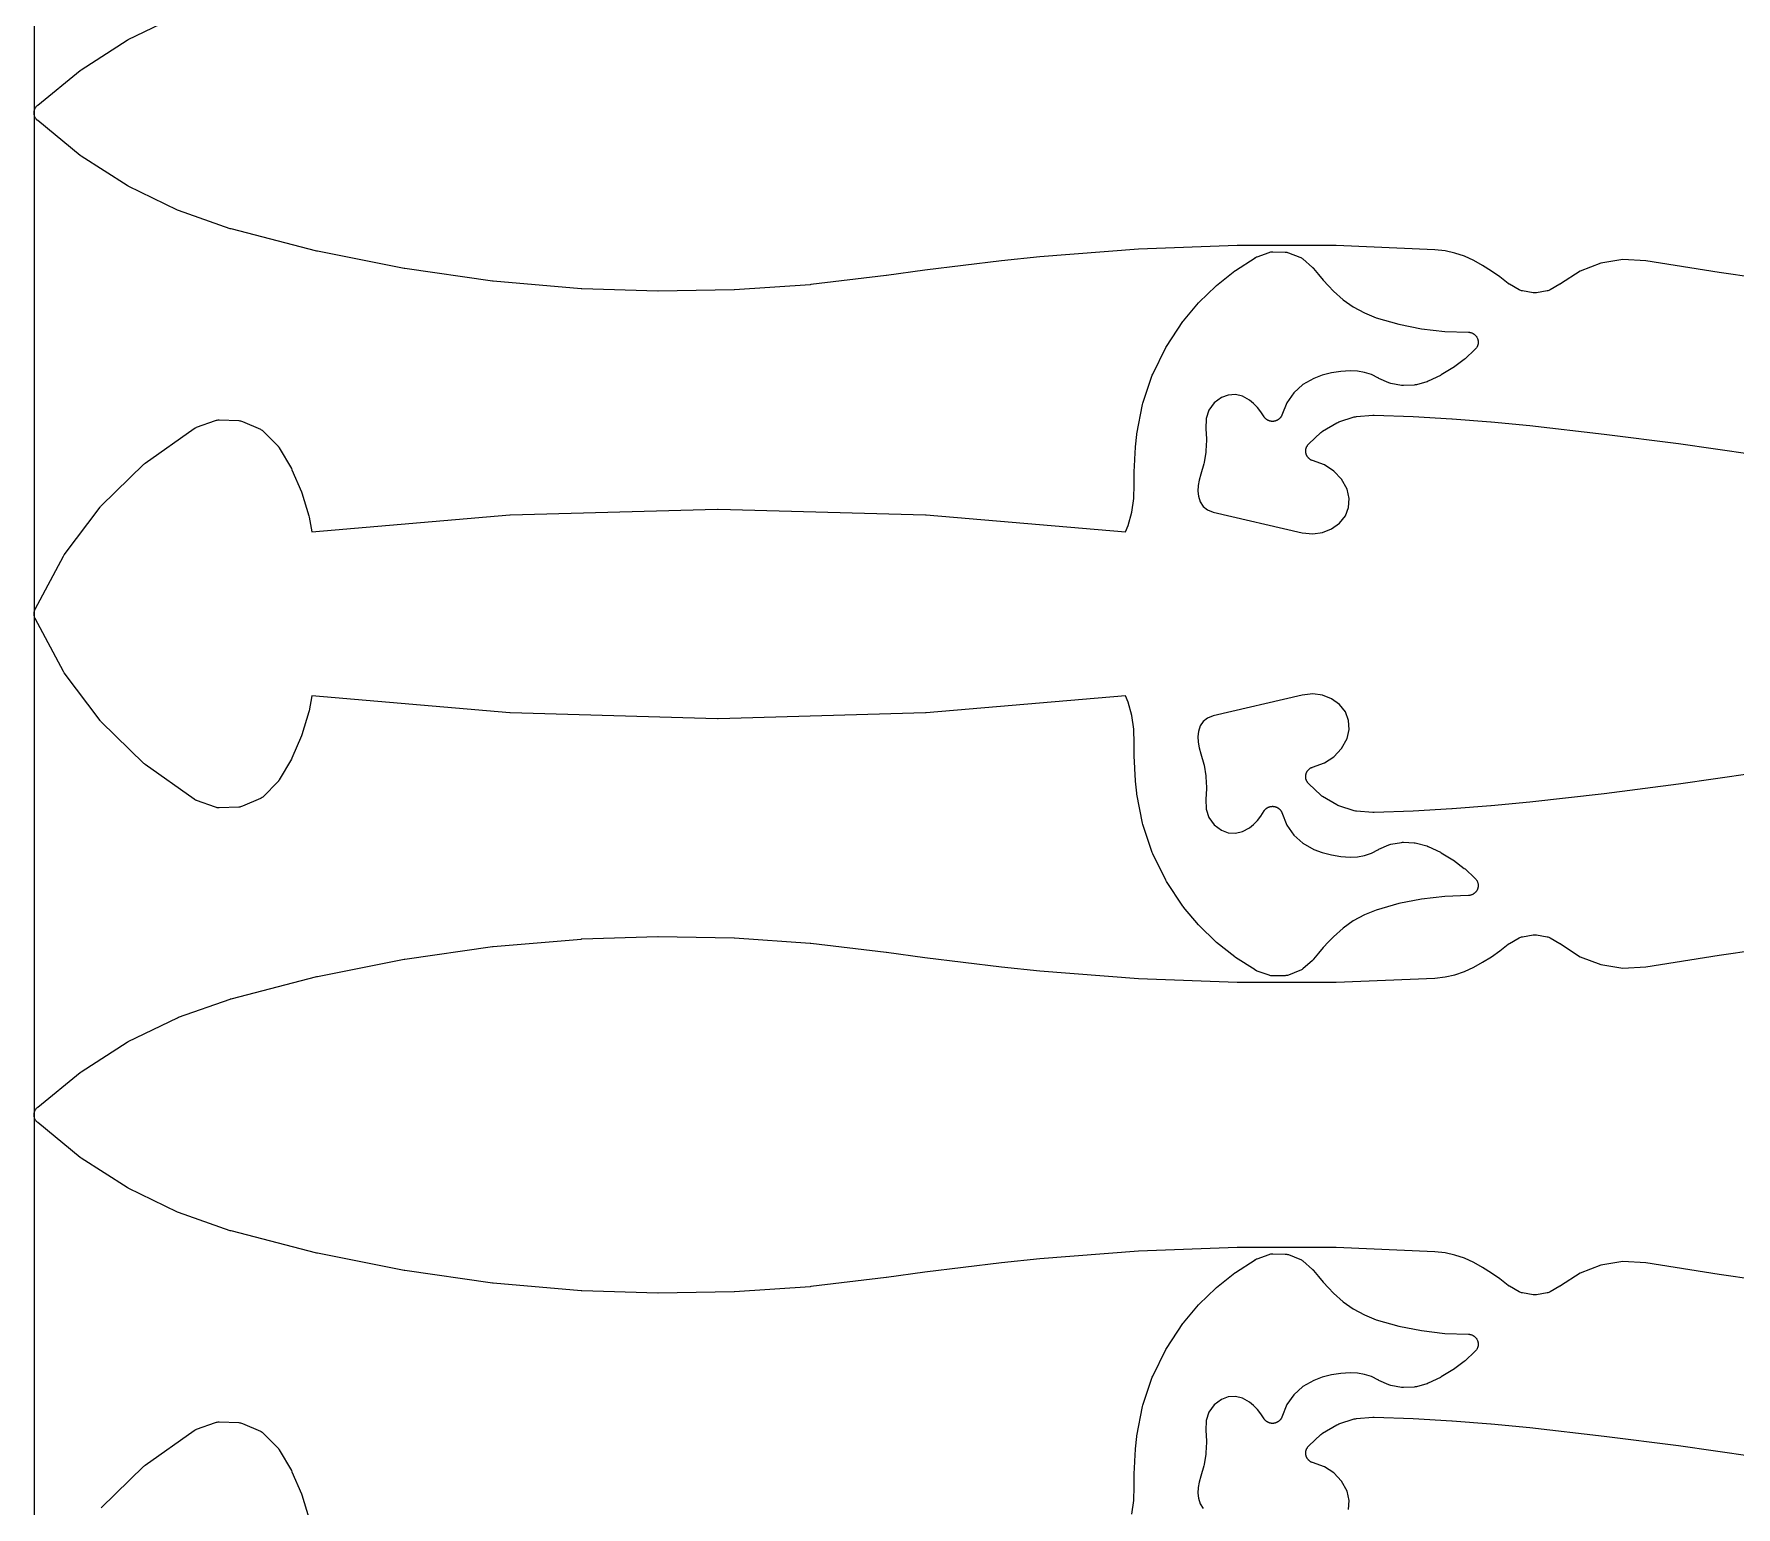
# Model space of a CAD drawing. Header units: metres. Extents: x 0 to 3000, y 0 to 1200.
# Drawn here: x 0 to 339.7, y 294 to 588 of the extents above; entities that cross this region are included whole.
import ezdxf

# ---------------------------------------------------------------- set-up
doc = ezdxf.new("R2010")
doc.units = ezdxf.units.M

msp = doc.modelspace()

# ---------------------------------------------------------------- linework, layer by layer
at = {"color": 7}
msp.add_lwpolyline([(0, 0), (3000, 0), (3000, 1200), (0, 1200), (0, 0)], close=True, dxfattribs=at)
at = {"color": 1}
for points in [[(351.08, 538.26), (336.32, 540.38), (336.29, 540.38), (321.67, 542.7), (317.08, 542.97), (312.71, 542.28), (308.58, 540.68), (304.66, 538.11), (304.61, 538.07), (304.55, 538.04), (302.62, 536.94), (302.47, 536.87), (302.31, 536.8), (302.14, 536.75), (301.97, 536.71), (299.85, 536.35), (299.62, 536.32), (299.4, 536.32), (299.17, 536.35), (297.05, 536.71), (296.88, 536.75), (296.72, 536.8), (296.56, 536.87), (296.4, 536.94), (294.47, 538.04), (294.43, 538.06), (294.39, 538.09), (294.35, 538.12), (294.31, 538.14), (294.27, 538.17), (294.23, 538.2), (292.56, 539.51), (290.86, 540.69), (289.11, 541.79), (287.33, 542.79), (285.48, 543.64), (283.57, 544.28), (281.61, 544.72), (279.57, 544.95), (259.88, 545.78), (240.15, 545.81), (220.44, 545.05), (200.75, 543.5), (193.09, 542.7), (185.42, 541.81), (177.77, 540.84), (170.11, 539.77), (170.09, 539.77), (170.07, 539.77), (155.03, 537.98), (154.93, 537.97), (139.82, 536.94), (139.72, 536.93), (124.58, 536.66), (124.48, 536.66), (109.34, 537.15), (109.28, 537.16), (109.23, 537.16), (91.61, 538.67), (91.5, 538.68), (74, 541.17), (73.89, 541.19), (56.55, 544.65), (56.44, 544.67), (39.32, 549.09), (39.23, 549.11), (39.15, 549.14), (28.82, 552.77), (28.61, 552.86), (18.8, 557.65), (18.6, 557.76), (9.4, 563.65), (9.21, 563.78), (0.73, 570.71), (0.73, 570.72), (0.73, 570.72), (0.66, 570.78), (0.59, 570.84), (0.59, 570.85), (0.58, 570.85), (0.52, 570.92), (0.46, 570.99), (0.45, 570.99), (0.45, 571), (0.4, 571.07), (0.34, 571.15), (0.34, 571.15), (0.33, 571.15), (0.29, 571.23), (0.24, 571.32), (0.24, 571.32), (0.23, 571.32), (0.19, 571.41), (0.15, 571.49), (0.15, 571.5), (0.15, 571.5), (0.12, 571.59), (0.09, 571.68), (0.09, 571.68), (0.08, 571.69), (0.06, 571.78), (0.04, 571.87), (0.04, 571.87), (0.04, 571.88), (0.02, 571.97), (0.01, 572.06), (0.01, 572.07), (0.01, 572.07), (0, 572.16), (0, 572.26), (0, 572.26), (0, 572.27), (0, 572.36), (0.01, 572.45), (0.01, 572.46), (0.01, 572.46), (0.02, 572.56), (0.04, 572.65), (0.04, 572.65), (0.04, 572.66), (0.06, 572.75), (0.08, 572.84), (0.09, 572.84), (0.09, 572.85), (0.12, 572.93), (0.15, 573.02), (0.15, 573.03), (0.15, 573.03), (0.19, 573.12), (0.23, 573.2), (0.24, 573.2), (0.24, 573.21), (0.29, 573.29), (0.33, 573.37), (0.34, 573.37), (0.34, 573.38), (0.4, 573.45), (0.45, 573.53), (0.45, 573.53), (0.46, 573.53), (0.52, 573.6), (0.58, 573.67), (0.59, 573.68), (0.59, 573.68), (0.66, 573.74), (0.73, 573.81), (0.73, 573.81), (0.73, 573.81), (9.21, 580.74), (9.4, 580.88), (18.6, 586.76), (18.8, 586.88), (28.61, 591.66)], [(342.98, 440.38), (328.22, 438.26), (328.19, 438.26), (313.4, 436.37), (313.37, 436.36), (298.56, 434.69), (298.54, 434.69), (298.53, 434.68), (290.81, 433.94), (290.77, 433.94), (283.04, 433.34), (283, 433.34), (275.26, 432.89), (275.22, 432.89), (267.47, 432.59), (267.45, 432.59), (267.42, 432.59), (267.35, 432.59), (267.28, 432.59), (267.25, 432.6), (267.23, 432.6), (263.94, 432.87), (263.72, 432.9), (263.5, 432.96), (260.4, 433.95), (260.19, 434.03), (259.99, 434.13), (257.18, 435.79), (257, 435.91), (256.82, 436.06), (254.43, 438.32), (254.37, 438.38), (254.31, 438.44), (254.3, 438.45), (254.29, 438.47), (254.24, 438.53), (254.19, 438.6), (254.18, 438.61), (254.17, 438.62), (254.13, 438.69), (254.08, 438.76), (254.07, 438.77), (254.07, 438.78), (254.03, 438.86), (253.99, 438.93), (253.98, 438.95), (253.98, 438.96), (253.95, 439.04), (253.91, 439.11), (253.91, 439.13), (253.91, 439.14), (253.88, 439.22), (253.86, 439.3), (253.86, 439.32), (253.85, 439.33), (253.84, 439.41), (253.82, 439.5), (253.82, 439.51), (253.82, 439.52), (253.81, 439.61), (253.8, 439.69), (253.8, 439.71), (253.8, 439.72), (253.8, 439.8), (253.81, 439.89), (253.81, 439.9), (253.81, 439.92), (253.82, 440), (253.83, 440.08), (253.83, 440.1), (253.83, 440.11), (253.85, 440.19), (253.87, 440.28), (253.87, 440.29), (253.87, 440.3), (253.9, 440.38), (253.92, 440.46), (253.93, 440.48), (253.93, 440.49), (253.97, 440.57), (254, 440.64), (254.01, 440.66), (254.01, 440.67), (254.05, 440.74), (254.09, 440.82), (254.1, 440.83), (254.11, 440.84), (254.16, 440.91), (254.2, 440.98), (254.21, 440.99), (254.22, 441), (254.28, 441.07), (254.33, 441.13), (254.34, 441.14), (254.35, 441.15), (254.41, 441.21), (254.47, 441.27), (254.48, 441.28), (254.49, 441.29), (254.56, 441.34), (254.62, 441.39), (254.63, 441.4), (254.64, 441.41), (254.72, 441.45), (254.78, 441.5), (254.8, 441.51), (254.81, 441.51), (254.88, 441.55), (254.96, 441.59), (254.97, 441.6), (254.99, 441.6), (255.06, 441.63), (255.14, 441.66), (257.54, 442.5), (259.43, 443.74), (260.97, 445.39), (262.07, 447.37), (262.5, 449.2), (262.37, 451), (261.72, 452.68), (260.54, 454.15), (258.95, 455.29), (257.13, 456.01), (255.2, 456.28), (253.1, 456.06), (235.32, 451.93), (234.17, 451.47), (233.34, 450.8), (232.74, 449.92), (232.39, 448.79), (232.29, 447.77), (232.33, 446.65), (232.51, 445.55), (232.85, 444.35), (233.46, 442.29), (233.51, 442.07), (233.86, 439.95), (233.89, 439.72), (234, 437.58), (233.99, 437.35), (233.86, 435.3), (233.91, 433.27), (234.48, 431.6), (235.51, 430.17), (236.97, 429.08), (238.36, 428.57), (239.8, 428.49), (241.22, 428.81), (242.6, 429.58), (243.37, 430.24), (244.15, 431.04), (244.84, 431.91), (245.5, 432.93), (245.51, 432.96), (245.53, 432.98), (245.57, 433.04), (245.61, 433.09), (245.63, 433.11), (245.65, 433.14), (245.69, 433.19), (245.74, 433.24), (245.76, 433.26), (245.78, 433.28), (245.83, 433.33), (245.88, 433.37), (245.91, 433.39), (245.93, 433.41), (245.98, 433.45), (246.04, 433.49), (246.06, 433.51), (246.09, 433.53), (246.15, 433.56), (246.21, 433.6), (246.23, 433.61), (246.26, 433.63), (246.32, 433.65), (246.38, 433.68), (246.41, 433.69), (246.44, 433.71), (246.5, 433.73), (246.57, 433.75), (246.59, 433.76), (246.62, 433.77), (246.69, 433.79), (246.76, 433.8), (246.78, 433.81), (246.81, 433.82), (246.88, 433.83), (246.95, 433.84), (246.98, 433.84), (247.01, 433.84), (247.08, 433.84), (247.14, 433.85), (247.17, 433.85), (247.2, 433.85), (247.27, 433.85), (247.34, 433.84), (247.37, 433.84), (247.4, 433.84), (247.47, 433.83), (247.54, 433.82), (247.56, 433.81), (247.59, 433.81), (247.66, 433.79), (247.73, 433.77), (247.75, 433.76), (247.78, 433.76), (247.85, 433.73), (247.91, 433.71), (247.94, 433.7), (247.97, 433.69), (248.03, 433.66), (248.09, 433.63), (248.12, 433.61), (248.14, 433.6), (248.2, 433.57), (248.26, 433.53), (248.28, 433.51), (248.31, 433.5), (248.36, 433.46), (248.42, 433.42), (248.44, 433.4), (248.47, 433.38), (248.52, 433.33), (248.57, 433.29), (248.59, 433.27), (248.61, 433.25), (248.66, 433.19), (248.7, 433.14), (248.72, 433.12), (248.74, 433.1), (248.78, 433.04), (248.82, 432.99), (248.84, 432.96), (248.85, 432.94), (248.89, 432.88), (248.93, 432.82), (248.94, 432.8), (248.95, 432.77), (248.98, 432.71), (249.01, 432.65), (249.02, 432.62), (249.03, 432.59), (250.03, 430.1), (251.41, 428.12), (253.2, 426.49), (255.4, 425.26), (257.11, 424.64), (258.93, 424.16), (260.79, 423.86), (262.65, 423.73), (264.12, 423.79), (265.54, 424.06), (266.92, 424.52), (268.34, 425.23), (268.38, 425.25), (268.43, 425.27), (270.38, 426.13), (270.59, 426.21), (270.82, 426.27), (272.89, 426.66), (273.12, 426.69), (273.35, 426.69), (275.45, 426.59), (275.68, 426.57), (275.91, 426.52), (277.96, 425.94), (278.02, 425.91), (278.09, 425.89), (278.12, 425.88), (278.15, 425.87), (278.21, 425.84), (278.27, 425.82), (280.69, 424.67), (280.87, 424.57), (283.16, 423.19), (283.32, 423.07), (285.46, 421.46), (285.61, 421.34), (287.58, 419.51), (287.58, 419.51), (287.59, 419.51), (287.65, 419.44), (287.72, 419.37), (287.72, 419.37), (287.72, 419.37), (287.78, 419.3), (287.84, 419.22), (287.84, 419.22), (287.85, 419.22), (287.9, 419.14), (287.95, 419.06), (287.95, 419.05), (287.95, 419.05), (288, 418.97), (288.04, 418.88), (288.04, 418.88), (288.04, 418.88), (288.08, 418.79), (288.11, 418.7), (288.12, 418.7), (288.12, 418.7), (288.14, 418.6), (288.17, 418.51), (288.17, 418.51), (288.17, 418.51), (288.19, 418.41), (288.21, 418.32), (288.21, 418.32), (288.21, 418.31), (288.21, 418.22), (288.22, 418.12), (288.22, 418.12), (288.22, 418.12), (288.22, 418.02), (288.22, 417.93), (288.22, 417.93), (288.22, 417.92), (288.21, 417.83), (288.2, 417.73), (288.2, 417.73), (288.2, 417.73), (288.18, 417.63), (288.16, 417.54), (288.16, 417.54), (288.16, 417.54), (288.13, 417.44), (288.1, 417.35), (288.1, 417.35), (288.1, 417.35), (288.06, 417.26), (288.02, 417.17), (288.02, 417.17), (288.02, 417.17), (287.98, 417.08), (287.93, 417), (287.93, 417), (287.93, 417), (287.87, 416.92), (287.82, 416.84), (287.82, 416.84), (287.82, 416.83), (287.75, 416.76), (287.69, 416.69), (287.69, 416.69), (287.69, 416.68), (287.62, 416.62), (287.55, 416.55), (287.55, 416.55), (287.55, 416.55), (287.47, 416.49), (287.4, 416.43), (287.4, 416.43), (287.39, 416.42), (287.31, 416.37), (287.24, 416.32), (287.23, 416.32), (287.23, 416.32), (287.15, 416.27), (287.06, 416.23), (287.06, 416.23), (287.06, 416.23), (286.97, 416.19), (286.88, 416.16), (286.88, 416.16), (286.87, 416.16), (286.78, 416.13), (286.69, 416.1), (286.69, 416.1), (286.69, 416.1), (286.59, 416.08), (286.5, 416.07), (286.5, 416.07), (286.49, 416.06), (286.4, 416.06), (286.3, 416.05), (286.3, 416.05), (286.3, 416.05), (281.55, 415.88), (276.93, 415.33), (272.36, 414.42), (267.89, 413.15), (265.52, 412.21), (263.3, 411.01), (261.25, 409.56), (259.33, 407.83), (258.33, 406.78), (257.32, 405.67), (256.35, 404.53), (255.39, 403.34), (255.34, 403.29), (255.3, 403.24), (255.28, 403.22), (255.26, 403.2), (255.21, 403.15), (255.16, 403.1), (253.26, 401.42), (253.12, 401.31), (252.97, 401.21), (252.82, 401.12), (252.65, 401.05), (250.35, 400.17), (250.19, 400.11), (250.02, 400.07), (249.84, 400.05), (249.67, 400.04), (247.21, 400), (247.03, 400.01), (246.85, 400.03), (246.67, 400.06), (246.5, 400.12), (244.12, 400.97), (244.08, 400.99), (244.05, 401), (243.99, 401.02), (243.99, 401.02), (243.93, 401.05), (243.9, 401.06), (243.87, 401.08), (243.82, 401.11), (243.76, 401.14), (243.73, 401.16), (243.7, 401.18), (239.8, 403.7), (239.64, 403.82), (236.02, 406.7), (235.87, 406.83), (232.54, 410.06), (232.41, 410.2), (229.41, 413.75), (229.4, 413.76), (229.38, 413.78), (229.34, 413.84), (229.29, 413.91), (229.28, 413.92), (229.27, 413.93), (225.99, 418.86), (225.86, 419.09), (223.27, 424.39), (223.17, 424.64), (221.31, 430.23), (221.24, 430.48), (220.13, 436.3), (220.12, 436.38), (220.1, 436.46), (219.85, 438.9), (219.84, 438.97), (219.67, 441.42), (219.67, 441.49), (219.58, 443.94), (219.58, 444.01), (219.59, 446.42), (219.48, 449.25), (219.07, 451.97), (218.36, 454.63), (217.85, 455.91), (178.05, 452.51), (177.94, 452.51), (136.55, 451.33), (136.44, 451.33), (95.05, 452.51), (94.93, 452.51), (55.46, 455.89), (54.92, 452.93), (54.87, 452.71), (53.47, 448.11), (53.39, 447.89), (51.46, 443.49), (51.36, 443.28), (48.93, 439.11), (48.9, 439.07), (48.87, 439.02), (48.85, 438.98), (48.82, 438.95), (48.79, 438.9), (48.76, 438.86), (48.73, 438.83), (48.7, 438.79), (48.66, 438.75), (48.63, 438.71), (45.79, 435.84), (45.65, 435.71), (45.5, 435.6), (45.34, 435.5), (45.17, 435.41), (41.59, 433.86), (41.41, 433.79), (41.23, 433.74), (41.05, 433.71), (40.86, 433.69), (36.96, 433.55), (36.77, 433.55), (36.58, 433.57), (36.4, 433.61), (36.21, 433.66), (32.42, 435.03), (32.35, 435.06), (32.28, 435.08), (32.26, 435.09), (32.24, 435.1), (32.17, 435.14), (32.1, 435.17), (32.08, 435.19), (32.06, 435.2), (32, 435.24), (31.94, 435.28), (22.16, 442.2), (22.03, 442.3), (21.92, 442.4), (13.38, 450.71), (13.27, 450.83), (13.17, 450.95), (6.02, 460.48), (5.93, 460.6), (5.85, 460.74), (0.23, 471.32), (0.19, 471.41), (0.15, 471.49), (0.15, 471.5), (0.15, 471.5), (0.12, 471.59), (0.09, 471.68), (0.09, 471.68), (0.08, 471.69), (0.06, 471.78), (0.04, 471.87), (0.04, 471.87), (0.04, 471.88), (0.02, 471.97), (0.01, 472.06), (0.01, 472.07), (0.01, 472.07), (0, 472.16), (0, 472.26), (0, 472.26), (0, 472.27), (0, 472.36), (0.01, 472.45), (0.01, 472.46), (0.01, 472.46), (0.02, 472.56), (0.04, 472.65), (0.04, 472.65), (0.04, 472.66), (0.06, 472.75), (0.08, 472.84), (0.09, 472.84), (0.09, 472.85), (0.12, 472.93), (0.15, 473.02), (0.15, 473.03), (0.15, 473.03), (0.19, 473.12), (0.23, 473.2), (5.85, 483.79), (5.93, 483.92), (6.02, 484.05), (13.17, 493.58), (13.27, 493.7), (13.38, 493.81), (21.92, 502.12), (22.03, 502.22), (22.16, 502.32), (31.94, 509.25), (32, 509.29), (32.06, 509.33), (32.08, 509.34), (32.1, 509.35), (32.17, 509.38), (32.24, 509.42), (32.26, 509.43), (32.28, 509.44), (32.35, 509.47), (32.42, 509.5), (36.21, 510.86), (36.4, 510.92), (36.58, 510.95), (36.77, 510.97), (36.96, 510.98), (40.86, 510.83), (41.05, 510.82), (41.23, 510.78), (41.41, 510.73), (41.59, 510.67), (45.17, 509.11), (45.34, 509.03), (45.5, 508.93), (45.65, 508.81), (45.79, 508.68), (48.63, 505.81), (48.66, 505.77), (48.7, 505.73), (48.73, 505.7), (48.76, 505.66), (48.79, 505.62), (48.82, 505.58), (48.85, 505.54), (48.87, 505.51), (48.9, 505.46), (48.93, 505.41), (51.36, 501.25), (51.46, 501.04), (53.39, 496.63), (53.47, 496.42), (54.87, 491.82), (54.92, 491.59), (55.46, 488.64), (94.93, 492.01), (95.05, 492.02), (136.44, 493.19), (136.55, 493.19), (177.94, 492.02), (178.05, 492.01), (217.85, 488.61), (218.36, 489.9), (219.07, 492.55), (219.48, 495.27), (219.59, 498.1), (219.58, 500.52), (219.58, 500.59), (219.67, 503.04), (219.67, 503.11), (219.84, 505.55), (219.85, 505.62), (220.1, 508.06), (220.12, 508.14), (220.13, 508.23), (221.24, 514.04), (221.31, 514.3), (223.17, 519.89), (223.27, 520.13), (225.86, 525.43), (225.99, 525.66), (229.27, 530.59), (229.28, 530.6), (229.29, 530.62), (229.34, 530.68), (229.38, 530.75), (229.4, 530.76), (229.41, 530.77), (232.41, 534.32), (232.54, 534.46), (235.87, 537.69), (236.02, 537.82), (239.64, 540.71), (239.8, 540.82), (243.7, 543.35), (243.73, 543.37), (243.76, 543.38), (243.82, 543.41), (243.87, 543.45), (243.9, 543.46), (243.93, 543.48), (243.99, 543.5), (244.05, 543.53), (244.08, 543.54), (244.12, 543.55), (246.5, 544.41), (246.67, 544.46), (246.85, 544.5), (247.03, 544.52), (247.21, 544.52), (249.67, 544.49), (249.84, 544.48), (250.02, 544.45), (250.19, 544.41), (250.35, 544.36), (252.65, 543.47), (252.82, 543.4), (252.97, 543.32), (253.12, 543.22), (253.26, 543.1), (255.16, 541.42), (255.21, 541.37), (255.26, 541.33), (255.28, 541.3), (255.3, 541.28), (255.34, 541.23), (255.39, 541.18), (256.35, 539.99), (257.32, 538.85), (258.33, 537.74), (259.33, 536.69), (261.25, 534.97), (263.3, 533.52), (265.52, 532.32), (267.89, 531.38), (272.36, 530.1), (276.93, 529.19), (281.55, 528.65), (286.3, 528.48), (286.3, 528.48), (286.3, 528.48), (286.4, 528.47), (286.49, 528.46), (286.5, 528.46), (286.5, 528.46), (286.59, 528.44), (286.69, 528.42), (286.69, 528.42), (286.69, 528.42), (286.78, 528.4), (286.87, 528.37), (286.88, 528.37), (286.88, 528.37), (286.97, 528.33), (287.06, 528.3), (287.06, 528.29), (287.06, 528.29), (287.15, 528.25), (287.23, 528.21), (287.23, 528.2), (287.24, 528.2), (287.31, 528.15), (287.39, 528.1), (287.4, 528.1), (287.4, 528.1), (287.47, 528.04), (287.55, 527.98), (287.55, 527.97), (287.55, 527.97), (287.62, 527.91), (287.69, 527.84), (287.69, 527.84), (287.69, 527.84), (287.75, 527.76), (287.82, 527.69), (287.82, 527.69), (287.82, 527.68), (287.87, 527.61), (287.93, 527.53), (287.93, 527.53), (287.93, 527.52), (287.98, 527.44), (288.02, 527.36), (288.02, 527.35), (288.02, 527.35), (288.06, 527.26), (288.1, 527.18), (288.1, 527.17), (288.1, 527.17), (288.13, 527.08), (288.16, 526.99), (288.16, 526.99), (288.16, 526.98), (288.18, 526.89), (288.2, 526.8), (288.2, 526.79), (288.2, 526.79), (288.21, 526.7), (288.22, 526.6), (288.22, 526.6), (288.22, 526.6), (288.22, 526.5), (288.22, 526.41), (288.22, 526.4), (288.22, 526.4), (288.21, 526.3), (288.21, 526.21), (288.21, 526.21), (288.21, 526.2), (288.19, 526.11), (288.17, 526.02), (288.17, 526.01), (288.17, 526.01), (288.14, 525.92), (288.12, 525.83), (288.12, 525.83), (288.11, 525.82), (288.08, 525.73), (288.04, 525.65), (288.04, 525.64), (288.04, 525.64), (288, 525.56), (287.95, 525.47), (287.95, 525.47), (287.95, 525.47), (287.9, 525.39), (287.85, 525.31), (287.84, 525.3), (287.84, 525.3), (287.78, 525.23), (287.72, 525.15), (287.72, 525.15), (287.72, 525.15), (287.65, 525.08), (287.59, 525.01), (287.58, 525.01), (287.58, 525.01), (285.61, 523.19), (285.46, 523.06), (283.32, 521.45), (283.16, 521.34), (280.87, 519.95), (280.69, 519.86), (278.27, 518.71), (278.21, 518.68), (278.15, 518.65), (278.12, 518.64), (278.09, 518.63), (278.02, 518.61), (277.96, 518.59), (275.91, 518.01), (275.68, 517.95), (275.45, 517.93), (273.35, 517.84), (273.12, 517.84), (272.89, 517.87), (270.82, 518.25), (270.59, 518.31), (270.38, 518.39), (268.43, 519.25), (268.38, 519.28), (268.34, 519.29), (266.92, 520.01), (265.54, 520.47), (264.12, 520.73), (262.65, 520.8), (260.79, 520.67), (258.93, 520.36), (257.11, 519.88), (255.4, 519.26), (253.2, 518.03), (251.41, 516.41), (250.03, 514.42), (249.03, 511.93), (249.02, 511.91), (249.01, 511.88), (248.98, 511.82), (248.95, 511.75), (248.94, 511.73), (248.93, 511.7), (248.89, 511.64), (248.85, 511.58), (248.84, 511.56), (248.82, 511.54), (248.78, 511.48), (248.74, 511.42), (248.72, 511.4), (248.7, 511.38), (248.66, 511.33), (248.61, 511.28), (248.59, 511.26), (248.57, 511.24), (248.52, 511.19), (248.47, 511.14), (248.44, 511.13), (248.42, 511.11), (248.36, 511.07), (248.31, 511.03), (248.28, 511.01), (248.26, 510.99), (248.2, 510.96), (248.14, 510.92), (248.12, 510.91), (248.09, 510.9), (248.03, 510.87), (247.97, 510.84), (247.94, 510.83), (247.91, 510.81), (247.85, 510.79), (247.78, 510.77), (247.75, 510.76), (247.73, 510.75), (247.66, 510.74), (247.59, 510.72), (247.56, 510.71), (247.54, 510.71), (247.47, 510.7), (247.4, 510.69), (247.37, 510.68), (247.34, 510.68), (247.27, 510.68), (247.2, 510.67), (247.17, 510.68), (247.14, 510.67), (247.08, 510.68), (247.01, 510.68), (246.98, 510.69), (246.95, 510.69), (246.88, 510.7), (246.81, 510.71), (246.78, 510.71), (246.76, 510.72), (246.69, 510.74), (246.62, 510.75), (246.59, 510.76), (246.57, 510.77), (246.5, 510.79), (246.44, 510.82), (246.41, 510.83), (246.38, 510.84), (246.32, 510.87), (246.26, 510.9), (246.23, 510.91), (246.21, 510.93), (246.15, 510.96), (246.09, 511), (246.06, 511.01), (246.04, 511.03), (245.98, 511.07), (245.93, 511.11), (245.91, 511.13), (245.88, 511.15), (245.83, 511.2), (245.78, 511.24), (245.76, 511.26), (245.74, 511.28), (245.69, 511.34), (245.65, 511.39), (245.63, 511.41), (245.61, 511.43), (245.57, 511.49), (245.53, 511.54), (245.51, 511.57), (245.5, 511.59), (244.84, 512.61), (244.15, 513.48), (243.37, 514.28), (242.6, 514.94), (241.22, 515.72), (239.8, 516.04), (238.36, 515.95), (236.97, 515.45), (235.51, 514.36), (234.48, 512.92), (233.91, 511.25), (233.86, 509.23), (233.99, 507.18), (234, 506.94), (233.89, 504.8), (233.86, 504.57), (233.51, 502.46), (233.46, 502.23), (232.85, 500.17), (232.51, 498.98), (232.33, 497.87), (232.29, 496.76), (232.39, 495.73), (232.74, 494.6), (233.34, 493.72), (234.17, 493.05), (235.32, 492.59), (253.1, 488.47), (255.2, 488.24), (257.13, 488.51), (258.95, 489.23), (260.54, 490.37), (261.72, 491.84), (262.37, 493.52), (262.5, 495.32), (262.07, 497.15), (260.97, 499.13), (259.43, 500.78), (257.54, 502.02), (255.14, 502.86), (255.06, 502.89), (254.99, 502.92), (254.97, 502.93), (254.96, 502.93), (254.88, 502.97), (254.81, 503.01), (254.8, 503.02), (254.78, 503.03), (254.72, 503.07), (254.64, 503.12), (254.63, 503.13), (254.62, 503.13), (254.56, 503.19), (254.49, 503.24), (254.48, 503.25), (254.47, 503.26), (254.41, 503.32), (254.35, 503.37), (254.34, 503.38), (254.33, 503.39), (254.28, 503.46), (254.22, 503.52), (254.21, 503.53), (254.2, 503.55), (254.16, 503.61), (254.11, 503.68), (254.1, 503.7), (254.09, 503.71), (254.05, 503.78), (254.01, 503.85), (254.01, 503.87), (254, 503.88), (253.97, 503.96), (253.93, 504.03), (253.93, 504.05), (253.92, 504.06), (253.9, 504.14), (253.87, 504.22), (253.87, 504.23), (253.87, 504.25), (253.85, 504.33), (253.83, 504.41), (253.83, 504.43), (253.83, 504.44), (253.82, 504.52), (253.81, 504.61), (253.81, 504.62), (253.81, 504.64), (253.8, 504.72), (253.8, 504.8), (253.8, 504.82), (253.8, 504.83), (253.81, 504.92), (253.82, 505), (253.82, 505.01), (253.82, 505.03), (253.84, 505.11), (253.85, 505.19), (253.86, 505.21), (253.86, 505.22), (253.88, 505.3), (253.91, 505.38), (253.91, 505.39), (253.91, 505.41), (253.95, 505.49), (253.98, 505.56), (253.98, 505.58), (253.99, 505.59), (254.03, 505.66), (254.07, 505.74), (254.07, 505.75), (254.08, 505.76), (254.13, 505.83), (254.17, 505.9), (254.18, 505.92), (254.19, 505.93), (254.24, 505.99), (254.29, 506.06), (254.3, 506.07), (254.31, 506.08), (254.37, 506.14), (254.43, 506.2), (256.82, 508.47), (257, 508.61), (257.18, 508.74), (259.99, 510.39), (260.19, 510.49), (260.4, 510.57), (263.5, 511.56), (263.72, 511.62), (263.94, 511.65), (267.23, 511.93), (267.25, 511.93), (267.28, 511.93), (267.35, 511.93), (267.42, 511.93), (267.45, 511.93), (267.47, 511.93), (275.22, 511.63), (275.26, 511.63), (283, 511.18), (283.04, 511.18), (290.77, 510.59), (290.81, 510.58), (298.53, 509.84), (298.54, 509.84), (298.56, 509.84), (313.37, 508.16), (313.4, 508.16), (328.19, 506.26), (328.22, 506.26), (342.98, 504.14)], [(351.08, 338.26), (336.32, 340.38), (336.29, 340.38), (321.67, 342.7), (317.08, 342.97), (312.71, 342.28), (308.58, 340.68), (304.66, 338.11), (304.61, 338.07), (304.55, 338.04), (302.62, 336.94), (302.47, 336.87), (302.31, 336.8), (302.14, 336.75), (301.97, 336.71), (299.85, 336.35), (299.62, 336.32), (299.4, 336.32), (299.17, 336.35), (297.05, 336.71), (296.88, 336.75), (296.72, 336.8), (296.56, 336.87), (296.4, 336.94), (294.47, 338.04), (294.43, 338.06), (294.39, 338.09), (294.35, 338.12), (294.31, 338.14), (294.27, 338.17), (294.23, 338.2), (292.56, 339.51), (290.86, 340.69), (289.11, 341.79), (287.33, 342.79), (285.48, 343.64), (283.57, 344.28), (281.61, 344.72), (279.57, 344.95), (259.88, 345.78), (240.15, 345.81), (220.44, 345.05), (200.75, 343.5), (193.09, 342.7), (185.42, 341.81), (177.77, 340.84), (170.11, 339.77), (170.09, 339.77), (170.07, 339.77), (155.03, 337.98), (154.93, 337.97), (139.82, 336.94), (139.72, 336.93), (124.58, 336.66), (124.48, 336.66), (109.34, 337.15), (109.28, 337.16), (109.23, 337.16), (91.61, 338.67), (91.5, 338.68), (74, 341.17), (73.89, 341.19), (56.55, 344.65), (56.44, 344.67), (39.32, 349.09), (39.23, 349.11), (39.15, 349.14), (28.82, 352.77), (28.61, 352.86), (18.8, 357.65), (18.6, 357.76), (9.4, 363.65), (9.21, 363.78), (0.73, 370.71), (0.73, 370.72), (0.73, 370.72), (0.66, 370.78), (0.59, 370.84), (0.59, 370.85), (0.58, 370.85), (0.52, 370.92), (0.46, 370.99), (0.45, 370.99), (0.45, 371), (0.4, 371.07), (0.34, 371.15), (0.34, 371.15), (0.33, 371.15), (0.29, 371.23), (0.24, 371.32), (0.24, 371.32), (0.23, 371.32), (0.19, 371.41), (0.15, 371.49), (0.15, 371.5), (0.15, 371.5), (0.12, 371.59), (0.09, 371.68), (0.09, 371.68), (0.08, 371.69), (0.06, 371.78), (0.04, 371.87), (0.04, 371.87), (0.04, 371.88), (0.02, 371.97), (0.01, 372.06), (0.01, 372.07), (0.01, 372.07), (0, 372.16), (0, 372.26), (0, 372.26), (0, 372.27), (0, 372.36), (0.01, 372.45), (0.01, 372.46), (0.01, 372.46), (0.02, 372.56), (0.04, 372.65), (0.04, 372.65), (0.04, 372.66), (0.06, 372.75), (0.08, 372.84), (0.09, 372.84), (0.09, 372.85), (0.12, 372.93), (0.15, 373.02), (0.15, 373.03), (0.15, 373.03), (0.19, 373.12), (0.23, 373.2), (0.24, 373.2), (0.24, 373.21), (0.29, 373.29), (0.33, 373.37), (0.34, 373.37), (0.34, 373.38), (0.4, 373.45), (0.45, 373.53), (0.45, 373.53), (0.46, 373.53), (0.52, 373.6), (0.58, 373.67), (0.59, 373.68), (0.59, 373.68), (0.66, 373.74), (0.73, 373.81), (0.73, 373.81), (0.73, 373.81), (9.21, 380.74), (9.4, 380.88), (18.6, 386.76), (18.8, 386.88), (28.61, 391.66), (28.82, 391.75), (39.15, 395.39), (39.23, 395.41), (39.32, 395.44), (56.44, 399.85), (56.55, 399.88), (73.89, 403.33), (74, 403.35), (91.5, 405.84), (91.61, 405.85), (109.23, 407.36), (109.28, 407.37), (109.34, 407.37), (124.48, 407.86), (124.58, 407.86), (139.72, 407.59), (139.82, 407.59), (154.93, 406.56), (155.03, 406.55), (170.07, 404.76), (170.09, 404.75), (170.11, 404.75), (177.77, 403.69), (185.42, 402.71), (193.09, 401.82), (200.75, 401.02), (220.44, 399.48), (240.15, 398.72), (259.88, 398.75), (279.57, 399.57), (281.61, 399.8), (283.57, 400.24), (285.48, 400.88), (287.33, 401.74), (289.11, 402.73), (290.86, 403.83), (292.56, 405.02), (294.23, 406.32), (294.27, 406.35), (294.31, 406.38), (294.35, 406.41), (294.39, 406.44), (294.43, 406.46), (294.47, 406.49), (296.4, 407.58), (296.56, 407.66), (296.72, 407.72), (296.88, 407.77), (297.05, 407.81), (299.17, 408.17), (299.4, 408.2), (299.62, 408.2), (299.85, 408.17), (301.97, 407.81), (302.14, 407.77), (302.31, 407.72), (302.47, 407.66), (302.62, 407.58), (304.55, 406.49), (304.61, 406.45), (304.66, 406.42), (308.58, 403.84), (312.71, 402.25), (317.08, 401.56), (321.67, 401.82), (336.29, 404.14), (336.32, 404.14), (351.08, 406.26)], [(219.07, 292.55), (219.48, 295.27), (219.59, 298.1), (219.58, 300.52), (219.58, 300.59), (219.67, 303.04), (219.67, 303.11), (219.84, 305.55), (219.85, 305.62), (220.1, 308.06), (220.12, 308.14), (220.13, 308.23), (221.24, 314.04), (221.31, 314.3), (223.17, 319.89), (223.27, 320.13), (225.86, 325.43), (225.99, 325.66), (229.27, 330.59), (229.28, 330.6), (229.29, 330.62), (229.34, 330.68), (229.38, 330.75), (229.4, 330.76), (229.41, 330.77), (232.41, 334.32), (232.54, 334.46), (235.87, 337.69), (236.02, 337.82), (239.64, 340.71), (239.8, 340.82), (243.7, 343.35), (243.73, 343.37), (243.76, 343.38), (243.82, 343.41), (243.87, 343.45), (243.9, 343.46), (243.93, 343.48), (243.99, 343.5), (244.05, 343.53), (244.08, 343.54), (244.12, 343.55), (246.5, 344.41), (246.67, 344.46), (246.85, 344.5), (247.03, 344.52), (247.21, 344.52), (249.67, 344.49), (249.84, 344.48), (250.02, 344.45), (250.19, 344.41), (250.35, 344.36), (252.65, 343.47), (252.82, 343.4), (252.97, 343.32), (253.12, 343.22), (253.26, 343.1), (255.16, 341.42), (255.21, 341.37), (255.26, 341.33), (255.28, 341.3), (255.3, 341.28), (255.34, 341.23), (255.39, 341.18), (256.35, 339.99), (257.32, 338.85), (258.33, 337.74), (259.33, 336.69), (261.25, 334.97), (263.3, 333.52), (265.52, 332.32), (267.89, 331.38), (272.36, 330.1), (276.93, 329.19), (281.55, 328.65), (286.3, 328.48), (286.3, 328.48), (286.3, 328.48), (286.4, 328.47), (286.49, 328.46), (286.5, 328.46), (286.5, 328.46), (286.59, 328.44), (286.69, 328.42), (286.69, 328.42), (286.69, 328.42), (286.78, 328.4), (286.87, 328.37), (286.88, 328.37), (286.88, 328.37), (286.97, 328.33), (287.06, 328.3), (287.06, 328.29), (287.06, 328.29), (287.15, 328.25), (287.23, 328.21), (287.23, 328.2), (287.24, 328.2), (287.31, 328.15), (287.39, 328.1), (287.4, 328.1), (287.4, 328.1), (287.47, 328.04), (287.55, 327.98), (287.55, 327.97), (287.55, 327.97), (287.62, 327.91), (287.69, 327.84), (287.69, 327.84), (287.69, 327.84), (287.75, 327.76), (287.82, 327.69), (287.82, 327.69), (287.82, 327.68), (287.87, 327.61), (287.93, 327.53), (287.93, 327.53), (287.93, 327.52), (287.98, 327.44), (288.02, 327.36), (288.02, 327.35), (288.02, 327.35), (288.06, 327.26), (288.1, 327.18), (288.1, 327.17), (288.1, 327.17), (288.13, 327.08), (288.16, 326.99), (288.16, 326.99), (288.16, 326.98), (288.18, 326.89), (288.2, 326.8), (288.2, 326.79), (288.2, 326.79), (288.21, 326.7), (288.22, 326.6), (288.22, 326.6), (288.22, 326.6), (288.22, 326.5), (288.22, 326.41), (288.22, 326.4), (288.22, 326.4), (288.21, 326.3), (288.21, 326.21), (288.21, 326.21), (288.21, 326.2), (288.19, 326.11), (288.17, 326.02), (288.17, 326.01), (288.17, 326.01), (288.14, 325.92), (288.12, 325.83), (288.12, 325.83), (288.11, 325.82), (288.08, 325.73), (288.04, 325.65), (288.04, 325.64), (288.04, 325.64), (288, 325.56), (287.95, 325.47), (287.95, 325.47), (287.95, 325.47), (287.9, 325.39), (287.85, 325.31), (287.84, 325.3), (287.84, 325.3), (287.78, 325.23), (287.72, 325.15), (287.72, 325.15), (287.72, 325.15), (287.65, 325.08), (287.59, 325.01), (287.58, 325.01), (287.58, 325.01), (285.61, 323.19), (285.46, 323.06), (283.32, 321.45), (283.16, 321.34), (280.87, 319.95), (280.69, 319.86), (278.27, 318.71), (278.21, 318.68), (278.15, 318.65), (278.12, 318.64), (278.09, 318.63), (278.02, 318.61), (277.96, 318.59), (275.91, 318.01), (275.68, 317.95), (275.45, 317.93), (273.35, 317.84), (273.12, 317.84), (272.89, 317.87), (270.82, 318.25), (270.59, 318.31), (270.38, 318.39), (268.43, 319.25), (268.38, 319.28), (268.34, 319.29), (266.92, 320.01), (265.54, 320.47), (264.12, 320.73), (262.65, 320.8), (260.79, 320.67), (258.93, 320.36), (257.11, 319.88), (255.4, 319.26), (253.2, 318.03), (251.41, 316.41), (250.03, 314.42), (249.03, 311.93), (249.02, 311.91), (249.01, 311.88), (248.98, 311.82), (248.95, 311.75), (248.94, 311.73), (248.93, 311.7), (248.89, 311.64), (248.85, 311.58), (248.84, 311.56), (248.82, 311.54), (248.78, 311.48), (248.74, 311.42), (248.72, 311.4), (248.7, 311.38), (248.66, 311.33), (248.61, 311.28), (248.59, 311.26), (248.57, 311.24), (248.52, 311.19), (248.47, 311.14), (248.44, 311.13), (248.42, 311.11), (248.36, 311.07), (248.31, 311.03), (248.28, 311.01), (248.26, 310.99), (248.2, 310.96), (248.14, 310.92), (248.12, 310.91), (248.09, 310.9), (248.03, 310.87), (247.97, 310.84), (247.94, 310.83), (247.91, 310.81), (247.85, 310.79), (247.78, 310.77), (247.75, 310.76), (247.73, 310.75), (247.66, 310.74), (247.59, 310.72), (247.56, 310.71), (247.54, 310.71), (247.47, 310.7), (247.4, 310.69), (247.37, 310.68), (247.34, 310.68), (247.27, 310.68), (247.2, 310.67), (247.17, 310.68), (247.14, 310.67), (247.08, 310.68), (247.01, 310.68), (246.98, 310.69), (246.95, 310.69), (246.88, 310.7), (246.81, 310.71), (246.78, 310.71), (246.76, 310.72), (246.69, 310.74), (246.62, 310.75), (246.59, 310.76), (246.57, 310.77), (246.5, 310.79), (246.44, 310.82), (246.41, 310.83), (246.38, 310.84), (246.32, 310.87), (246.26, 310.9), (246.23, 310.91), (246.21, 310.93), (246.15, 310.96), (246.09, 311), (246.06, 311.01), (246.04, 311.03), (245.98, 311.07), (245.93, 311.11), (245.91, 311.13), (245.88, 311.15), (245.83, 311.2), (245.78, 311.24), (245.76, 311.26), (245.74, 311.28), (245.69, 311.34), (245.65, 311.39), (245.63, 311.41), (245.61, 311.43), (245.57, 311.49), (245.53, 311.54), (245.51, 311.57), (245.5, 311.59), (244.84, 312.61), (244.15, 313.48), (243.37, 314.28), (242.6, 314.94), (241.22, 315.72), (239.8, 316.04), (238.36, 315.95), (236.97, 315.45), (235.51, 314.36), (234.48, 312.92), (233.91, 311.25), (233.86, 309.23), (233.99, 307.18), (234, 306.94), (233.89, 304.8), (233.86, 304.57), (233.51, 302.46), (233.46, 302.23), (232.85, 300.17), (232.51, 298.98), (232.33, 297.87), (232.29, 296.76), (232.39, 295.73), (232.74, 294.6), (233.34, 293.72)], [(13.38, 293.81), (21.92, 302.12), (22.03, 302.22), (22.16, 302.32), (31.94, 309.25), (32, 309.29), (32.06, 309.33), (32.08, 309.34), (32.1, 309.35), (32.17, 309.38), (32.24, 309.42), (32.26, 309.43), (32.28, 309.44), (32.35, 309.47), (32.42, 309.5), (36.21, 310.86), (36.4, 310.92), (36.58, 310.95), (36.77, 310.97), (36.96, 310.98), (40.86, 310.83), (41.05, 310.82), (41.23, 310.78), (41.41, 310.73), (41.59, 310.67), (45.17, 309.11), (45.34, 309.03), (45.5, 308.93), (45.65, 308.81), (45.79, 308.68), (48.63, 305.81), (48.66, 305.77), (48.7, 305.73), (48.73, 305.7), (48.76, 305.66), (48.79, 305.62), (48.82, 305.58), (48.85, 305.54), (48.87, 305.51), (48.9, 305.46), (48.93, 305.41), (51.36, 301.25), (51.46, 301.04), (53.39, 296.63), (53.47, 296.42), (54.87, 291.82)], [(262.37, 293.52), (262.5, 295.32), (262.07, 297.15), (260.97, 299.13), (259.43, 300.78), (257.54, 302.02), (255.14, 302.86), (255.06, 302.89), (254.99, 302.92), (254.97, 302.93), (254.96, 302.93), (254.88, 302.97), (254.81, 303.01), (254.8, 303.02), (254.78, 303.03), (254.72, 303.07), (254.64, 303.12), (254.63, 303.13), (254.62, 303.13), (254.56, 303.19), (254.49, 303.24), (254.48, 303.25), (254.47, 303.26), (254.41, 303.32), (254.35, 303.37), (254.34, 303.38), (254.33, 303.39), (254.28, 303.46), (254.22, 303.52), (254.21, 303.53), (254.2, 303.55), (254.16, 303.61), (254.11, 303.68), (254.1, 303.7), (254.09, 303.71), (254.05, 303.78), (254.01, 303.85), (254.01, 303.87), (254, 303.88), (253.97, 303.96), (253.93, 304.03), (253.93, 304.05), (253.92, 304.06), (253.9, 304.14), (253.87, 304.22), (253.87, 304.23), (253.87, 304.25), (253.85, 304.33), (253.83, 304.41), (253.83, 304.43), (253.83, 304.44), (253.82, 304.52), (253.81, 304.61), (253.81, 304.62), (253.81, 304.64), (253.8, 304.72), (253.8, 304.8), (253.8, 304.82), (253.8, 304.83), (253.81, 304.92), (253.82, 305), (253.82, 305.01), (253.82, 305.03), (253.84, 305.11), (253.85, 305.19), (253.86, 305.21), (253.86, 305.22), (253.88, 305.3), (253.91, 305.38), (253.91, 305.39), (253.91, 305.41), (253.95, 305.49), (253.98, 305.56), (253.98, 305.58), (253.99, 305.59), (254.03, 305.66), (254.07, 305.74), (254.07, 305.75), (254.08, 305.76), (254.13, 305.83), (254.17, 305.9), (254.18, 305.92), (254.19, 305.93), (254.24, 305.99), (254.29, 306.06), (254.3, 306.07), (254.31, 306.08), (254.37, 306.14), (254.43, 306.2), (256.82, 308.47), (257, 308.61), (257.18, 308.74), (259.99, 310.39), (260.19, 310.49), (260.4, 310.57), (263.5, 311.56), (263.72, 311.62), (263.94, 311.65), (267.23, 311.93), (267.25, 311.93), (267.28, 311.93), (267.35, 311.93), (267.42, 311.93), (267.45, 311.93), (267.47, 311.93), (275.22, 311.63), (275.26, 311.63), (283, 311.18), (283.04, 311.18), (290.77, 310.59), (290.81, 310.58), (298.53, 309.84), (298.54, 309.84), (298.56, 309.84), (313.37, 308.16), (313.4, 308.16), (328.19, 306.26), (328.22, 306.26), (342.98, 304.14)]]:
    msp.add_lwpolyline(points, dxfattribs=at)

doc.saveas('drawing.dxf')
